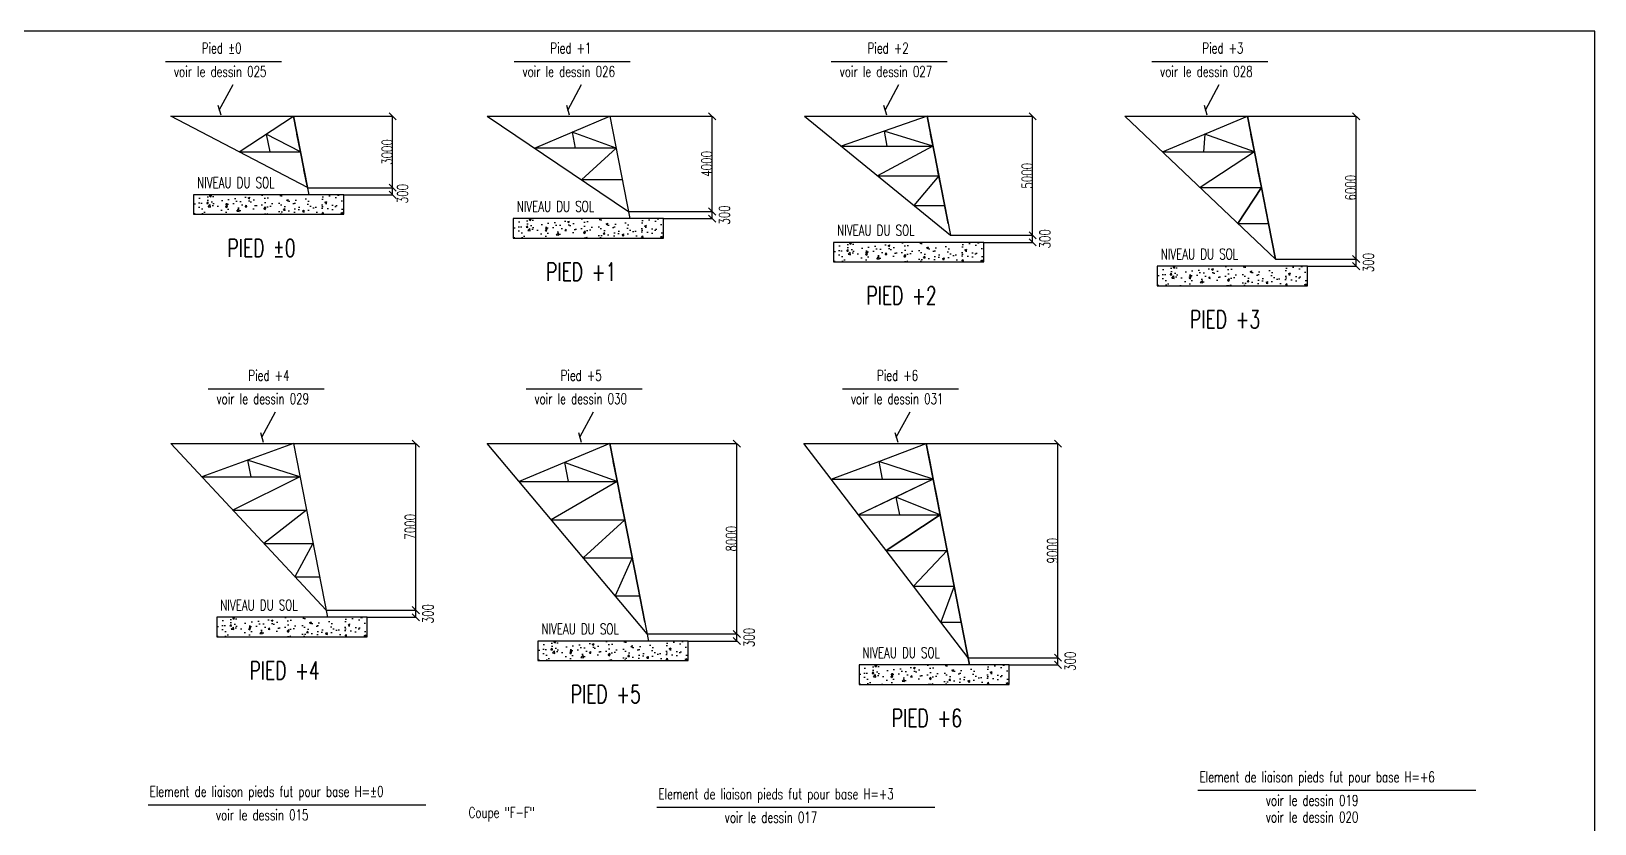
# Model space of a CAD drawing. Header units: millimetres. Extents: x 3750 to 125400, y -103 to 85997.
# Drawn here: x 59694 to 125400, y 52692 to 85997 of the extents above; entities that cross this region are included whole.
import ezdxf

# ---------------------------------------------------------------- set-up
doc = ezdxf.new("R2010")
doc.units = ezdxf.units.MM
doc.header["$LTSCALE"] = 1500
doc.linetypes.add('TRATTEGGIATA', pattern=[19.05, 12.7, -6.35])
for name, color, linetype in [('LM', 7, 'Continuous'), ('LS', 7, 'Continuous'), ('REDUNDANT', 6, 'TRATTEGGIATA')]:
    doc.layers.add(name, color=color, linetype=linetype)
doc.styles.add('RD', font='ROMAND8.SHX', dxfattribs={"width": 0.7})
doc.styles.add('RS', font='ROMANS8.shx', dxfattribs={"width": 0.7})
doc.styles.add('S00', font='romans', dxfattribs={"width": 0.8})
doc.dimstyles.new('KIT', dxfattribs={"dimtxt": 40, "dimasz": 20, "dimexe": 1.25, "dimexo": 20, "dimgap": 10, "dimtad": 3, "dimdec": 1, "dimdsep": 46, "dimtxsty": 'S00', "dimblk": 'OBLIQUE', "dimcen": 2.5, "dimclrd": 256, "dimclre": 256, "dimclrt": 256, "dimaunit": 1, "dimadec": 1, "dimazin": 0, "dimtfac": 1, "dimtdec": 1, "dimtmove": 0, "dimatfit": 3, "dimldrblk": 'OBLIQUE', "dimfxl": 1, "dimlwd": -1, "dimlwe": -1, "dimarcsym": 0})
doc.dimstyles.new('TRATTO', dxfattribs={"dimscale": 0, "dimtxt": 450, "dimasz": 300, "dimexe": 0, "dimexo": 0.06, "dimgap": 5, "dimtad": 1, "dimdec": 0, "dimzin": 0, "dimdsep": 46, "dimtxsty": 'RS', "dimblk1": 'OBLIQUE', "dimblk2": 'OBLIQUE', "dimsah": 1, "dimcen": 0.09, "dimclrd": 2, "dimclre": 2, "dimclrt": 7, "dimadec": 0, "dimazin": 0, "dimtfac": 1, "dimtdec": 0, "dimtix": 1, "dimtmove": 2, "dimatfit": 3, "dimfxl": 1, "dimtolj": 1, "dimtzin": 0, "dimarcsym": 0})

# ---------------------------------------------------------------- blocks, each defined once
blk = doc.blocks.new('_OBLIQUE')
at = {"color": 0, "linetype": 'ByBlock'}
blk.add_line((-0.5, -0.5), (0.5, 0.5), dxfattribs=at)
blk = doc.blocks.new('*D27')
at = {"layer": 'DEFPOINTS', "color": 0, "transparency": 16777216}
for p in [(71296, 79424), (72833, 79124), (74880, 79424)]:
    blk.add_point(p, dxfattribs=at)
at = {"layer": 'LM', "color": 2, "lineweight": -2, "transparency": 16777216}
for p, q in [((71296, 79424), (74880, 79424)), ((72833, 79124), (74880, 79124)), ((74880, 79124), (74880, 79424))]:
    blk.add_line(p, q, dxfattribs=at)
at = {"layer": 'LM', "color": 2, "lineweight": -2, "transparency": 16777216, "xscale": 300, "yscale": 300, "zscale": 300}
for p, rotation in [((74880, 79424), 90), ((74880, 79124), 270)]:
    blk.add_blockref('_OBLIQUE', p, dxfattribs=dict(at, rotation=rotation))
at = {"layer": 'LM', "color": 7, "transparency": 16777216, "insert": (75301, 79172), "char_height": 450, "attachment_point": 5, "rotation": 90, "style": 'RS'}
blk.add_mtext('\\A1;300', dxfattribs=at)
blk = doc.blocks.new('*D26')
at = {"color": 2, "lineweight": -2, "transparency": 16777216}
for p, q in [((70708, 82424), (74880, 82424)), ((74880, 79424), (74880, 82424)), ((71296, 79424), (74880, 79424))]:
    blk.add_line(p, q, dxfattribs=at)
at = {"layer": 'DEFPOINTS', "color": 0, "transparency": 16777216}
for p in [(70708, 82424), (74880, 82424), (71296, 79424)]:
    blk.add_point(p, dxfattribs=at)
at = {"color": 2, "lineweight": -2, "transparency": 16777216, "xscale": 300, "yscale": 300, "zscale": 300}
for p, rotation in [((74880, 82424), 90), ((74880, 79424), 270)]:
    blk.add_blockref('_OBLIQUE', p, dxfattribs=dict(at, rotation=rotation))
at = {"color": 7, "transparency": 16777216, "insert": (74650, 80924), "char_height": 450, "attachment_point": 5, "rotation": 90, "style": 'RS'}
blk.add_mtext('\\A1;3000', dxfattribs=at)
blk = doc.blocks.new('*D29')
at = {"layer": 'DEFPOINTS', "color": 0, "transparency": 16777216}
for p in [(84791, 78424), (88312, 78424), (86265, 78124)]:
    blk.add_point(p, dxfattribs=at)
at = {"layer": 'LM', "color": 2, "lineweight": -2, "transparency": 16777216}
for p, q in [((84791, 78424), (88312, 78424)), ((88312, 78124), (88312, 78424)), ((86265, 78124), (88312, 78124))]:
    blk.add_line(p, q, dxfattribs=at)
at = {"layer": 'LM', "color": 2, "lineweight": -2, "transparency": 16777216, "xscale": 300, "yscale": 300, "zscale": 300}
for p, rotation in [((88312, 78424), 90), ((88312, 78124), 270)]:
    blk.add_blockref('_OBLIQUE', p, dxfattribs=dict(at, rotation=rotation))
at = {"layer": 'LM', "color": 7, "transparency": 16777216, "insert": (88827, 78274), "char_height": 450, "attachment_point": 5, "rotation": 90, "style": 'RS'}
blk.add_mtext('\\A1;300', dxfattribs=at)
blk = doc.blocks.new('*D28')
at = {"color": 2, "lineweight": -2, "transparency": 16777216}
for p, q in [((84007, 82424), (88312, 82424)), ((88312, 78424), (88312, 82424)), ((84791, 78424), (88312, 78424))]:
    blk.add_line(p, q, dxfattribs=at)
at = {"layer": 'DEFPOINTS', "color": 0, "transparency": 16777216}
for p in [(84007, 82424), (88312, 82424), (84791, 78424)]:
    blk.add_point(p, dxfattribs=at)
at = {"color": 2, "lineweight": -2, "transparency": 16777216, "xscale": 300, "yscale": 300, "zscale": 300}
for p, rotation in [((88312, 82424), 90), ((88312, 78424), 270)]:
    blk.add_blockref('_OBLIQUE', p, dxfattribs=dict(at, rotation=rotation))
at = {"color": 7, "transparency": 16777216, "insert": (88082, 80424), "char_height": 450, "attachment_point": 5, "rotation": 90, "style": 'RS'}
blk.add_mtext('\\A1;4000', dxfattribs=at)
blk = doc.blocks.new('*D31')
at = {"layer": 'DEFPOINTS', "color": 0, "transparency": 16777216}
for p in [(98319, 77424), (99730, 77124), (101777, 77424)]:
    blk.add_point(p, dxfattribs=at)
at = {"layer": 'LM', "color": 2, "lineweight": -2, "transparency": 16777216}
for p, q in [((98319, 77424), (101777, 77424)), ((99730, 77124), (101777, 77124)), ((101777, 77124), (101777, 77424))]:
    blk.add_line(p, q, dxfattribs=at)
at = {"layer": 'LM', "color": 2, "lineweight": -2, "transparency": 16777216, "xscale": 300, "yscale": 300, "zscale": 300}
for p, rotation in [((101777, 77424), 90), ((101777, 77124), 270)]:
    blk.add_blockref('_OBLIQUE', p, dxfattribs=dict(at, rotation=rotation))
at = {"layer": 'LM', "color": 7, "transparency": 16777216, "insert": (102292, 77274), "char_height": 450, "attachment_point": 5, "rotation": 90, "style": 'RS'}
blk.add_mtext('\\A1;300', dxfattribs=at)
blk = doc.blocks.new('*D30')
at = {"color": 2, "lineweight": -2, "transparency": 16777216}
for p, q in [((97339, 82424), (101777, 82424)), ((101777, 77424), (101777, 82424)), ((98319, 77424), (101777, 77424))]:
    blk.add_line(p, q, dxfattribs=at)
at = {"layer": 'DEFPOINTS', "color": 0, "transparency": 16777216}
for p in [(97339, 82424), (101777, 82424), (98319, 77424)]:
    blk.add_point(p, dxfattribs=at)
at = {"color": 2, "lineweight": -2, "transparency": 16777216, "xscale": 300, "yscale": 300, "zscale": 300}
for p, rotation in [((101777, 82424), 90), ((101777, 77424), 270)]:
    blk.add_blockref('_OBLIQUE', p, dxfattribs=dict(at, rotation=rotation))
at = {"color": 7, "transparency": 16777216, "insert": (101547, 79924), "char_height": 450, "attachment_point": 5, "rotation": 90, "style": 'RS'}
blk.add_mtext('\\A1;5000', dxfattribs=at)
blk = doc.blocks.new('*D33')
at = {"layer": 'DEFPOINTS', "color": 0, "transparency": 16777216}
for p in [(111980, 76424), (115376, 76424), (113329, 76124)]:
    blk.add_point(p, dxfattribs=at)
at = {"layer": 'LM', "color": 2, "lineweight": -2, "transparency": 16777216}
for p, q in [((111980, 76424), (115376, 76424)), ((115376, 76124), (115376, 76424)), ((113329, 76124), (115376, 76124))]:
    blk.add_line(p, q, dxfattribs=at)
at = {"layer": 'LM', "color": 2, "lineweight": -2, "transparency": 16777216, "xscale": 300, "yscale": 300, "zscale": 300}
for p, rotation in [((115376, 76424), 90), ((115376, 76124), 270)]:
    blk.add_blockref('_OBLIQUE', p, dxfattribs=dict(at, rotation=rotation))
at = {"layer": 'LM', "color": 7, "transparency": 16777216, "insert": (115890, 76274), "char_height": 450, "attachment_point": 5, "rotation": 90, "style": 'RS'}
blk.add_mtext('\\A1;300', dxfattribs=at)
blk = doc.blocks.new('*D32')
at = {"color": 2, "lineweight": -2, "transparency": 16777216}
for p, q in [((110804, 82424), (115376, 82424)), ((115376, 76424), (115376, 82424)), ((111980, 76424), (115376, 76424))]:
    blk.add_line(p, q, dxfattribs=at)
at = {"layer": 'DEFPOINTS', "color": 0, "transparency": 16777216}
for p in [(110804, 82424), (115376, 82424), (111980, 76424)]:
    blk.add_point(p, dxfattribs=at)
at = {"color": 2, "lineweight": -2, "transparency": 16777216, "xscale": 300, "yscale": 300, "zscale": 300}
for p, rotation in [((115376, 82424), 90), ((115376, 76424), 270)]:
    blk.add_blockref('_OBLIQUE', p, dxfattribs=dict(at, rotation=rotation))
at = {"color": 7, "transparency": 16777216, "insert": (115146, 79424), "char_height": 450, "attachment_point": 5, "rotation": 90, "style": 'RS'}
blk.add_mtext('\\A1;6000', dxfattribs=at)
blk = doc.blocks.new('*D35')
at = {"layer": 'DEFPOINTS', "color": 0, "transparency": 16777216}
for p in [(72080, 61669), (73806, 61369), (75853, 61669)]:
    blk.add_point(p, dxfattribs=at)
at = {"layer": 'LM', "color": 2, "lineweight": -2, "transparency": 16777216}
for p, q in [((72080, 61669), (75853, 61669)), ((73806, 61369), (75853, 61369)), ((75853, 61369), (75853, 61669))]:
    blk.add_line(p, q, dxfattribs=at)
at = {"layer": 'LM', "color": 2, "lineweight": -2, "transparency": 16777216, "xscale": 300, "yscale": 300, "zscale": 300}
for p, rotation in [((75853, 61669), 90), ((75853, 61369), 270)]:
    blk.add_blockref('_OBLIQUE', p, dxfattribs=dict(at, rotation=rotation))
at = {"layer": 'LM', "color": 7, "transparency": 16777216, "insert": (76367, 61519), "char_height": 450, "attachment_point": 5, "rotation": 90, "style": 'RS'}
blk.add_mtext('\\A1;300', dxfattribs=at)
blk = doc.blocks.new('*D34')
at = {"color": 2, "lineweight": -2, "transparency": 16777216}
for p, q in [((70708, 68669), (75853, 68669)), ((75853, 61669), (75853, 68669)), ((72080, 61669), (75853, 61669))]:
    blk.add_line(p, q, dxfattribs=at)
at = {"layer": 'DEFPOINTS', "color": 0, "transparency": 16777216}
for p in [(70708, 68669), (75853, 68669), (72080, 61669)]:
    blk.add_point(p, dxfattribs=at)
at = {"color": 2, "lineweight": -2, "transparency": 16777216, "xscale": 300, "yscale": 300, "zscale": 300}
for p, rotation in [((75853, 68669), 90), ((75853, 61669), 270)]:
    blk.add_blockref('_OBLIQUE', p, dxfattribs=dict(at, rotation=rotation))
at = {"color": 7, "transparency": 16777216, "insert": (75623, 65169), "char_height": 450, "attachment_point": 5, "rotation": 90, "style": 'RS'}
blk.add_mtext('\\A1;7000', dxfattribs=at)
blk = doc.blocks.new('*D37')
at = {"layer": 'DEFPOINTS', "color": 0, "transparency": 16777216}
for p in [(85576, 60669), (89348, 60669), (87301, 60369)]:
    blk.add_point(p, dxfattribs=at)
at = {"layer": 'LM', "color": 2, "lineweight": -2, "transparency": 16777216}
for p, q in [((85576, 60669), (89348, 60669)), ((89348, 60369), (89348, 60669)), ((87301, 60369), (89348, 60369))]:
    blk.add_line(p, q, dxfattribs=at)
at = {"layer": 'LM', "color": 2, "lineweight": -2, "transparency": 16777216, "xscale": 300, "yscale": 300, "zscale": 300}
for p, rotation in [((89348, 60669), 90), ((89348, 60369), 270)]:
    blk.add_blockref('_OBLIQUE', p, dxfattribs=dict(at, rotation=rotation))
at = {"layer": 'LM', "color": 7, "transparency": 16777216, "insert": (89863, 60519), "char_height": 450, "attachment_point": 5, "rotation": 90, "style": 'RS'}
blk.add_mtext('\\A1;300', dxfattribs=at)
blk = doc.blocks.new('*D36')
at = {"color": 2, "lineweight": -2, "transparency": 16777216}
for p, q in [((84007, 68669), (89348, 68669)), ((89348, 60669), (89348, 68669)), ((85576, 60669), (89348, 60669))]:
    blk.add_line(p, q, dxfattribs=at)
at = {"layer": 'DEFPOINTS', "color": 0, "transparency": 16777216}
for p in [(84007, 68669), (89348, 68669), (85576, 60669)]:
    blk.add_point(p, dxfattribs=at)
at = {"color": 2, "lineweight": -2, "transparency": 16777216, "xscale": 300, "yscale": 300, "zscale": 300}
for p, rotation in [((89348, 68669), 90), ((89348, 60669), 270)]:
    blk.add_blockref('_OBLIQUE', p, dxfattribs=dict(at, rotation=rotation))
at = {"color": 7, "transparency": 16777216, "insert": (89118, 64669), "char_height": 450, "attachment_point": 5, "rotation": 90, "style": 'RS'}
blk.add_mtext('\\A1;8000', dxfattribs=at)
blk = doc.blocks.new('*D39')
at = {"layer": 'DEFPOINTS', "color": 0, "transparency": 16777216}
for p in [(99071, 59669), (100796, 59369), (102843, 59669)]:
    blk.add_point(p, dxfattribs=at)
at = {"layer": 'LM', "color": 2, "lineweight": -2, "transparency": 16777216}
for p, q in [((99071, 59669), (102843, 59669)), ((100796, 59369), (102843, 59369)), ((102843, 59369), (102843, 59669))]:
    blk.add_line(p, q, dxfattribs=at)
at = {"layer": 'LM', "color": 2, "lineweight": -2, "transparency": 16777216, "xscale": 300, "yscale": 300, "zscale": 300}
for p, rotation in [((102843, 59669), 90), ((102843, 59369), 270)]:
    blk.add_blockref('_OBLIQUE', p, dxfattribs=dict(at, rotation=rotation))
at = {"layer": 'LM', "color": 7, "transparency": 16777216, "insert": (103358, 59519), "char_height": 450, "attachment_point": 5, "rotation": 90, "style": 'RS'}
blk.add_mtext('\\A1;300', dxfattribs=at)
blk = doc.blocks.new('*D38')
at = {"color": 2, "lineweight": -2, "transparency": 16777216}
for p, q in [((97306, 68669), (102843, 68669)), ((102843, 59669), (102843, 68669)), ((99071, 59669), (102843, 59669))]:
    blk.add_line(p, q, dxfattribs=at)
at = {"layer": 'DEFPOINTS', "color": 0, "transparency": 16777216}
for p in [(97306, 68669), (102843, 68669), (99071, 59669)]:
    blk.add_point(p, dxfattribs=at)
at = {"color": 2, "lineweight": -2, "transparency": 16777216, "xscale": 300, "yscale": 300, "zscale": 300}
for p, rotation in [((102843, 68669), 90), ((102843, 59669), 270)]:
    blk.add_blockref('_OBLIQUE', p, dxfattribs=dict(at, rotation=rotation))
at = {"color": 7, "transparency": 16777216, "insert": (102613, 64169), "char_height": 450, "attachment_point": 5, "rotation": 90, "style": 'RS'}
blk.add_mtext('\\A1;9000', dxfattribs=at)

msp = doc.modelspace()

# ---------------------------------------------------------------- hatches: boundary and pattern name
at = {"layer": 'LS'}
h = msp.add_hatch(dxfattribs=at)
h.set_pattern_fill('AR-CONC', color=3, scale=112.501668, style=0)
h.set_pattern_definition([(50, (-323185.8, 7997.9), (806.9297, -70.5972), [84.3763, -928.1388]), (355, (-323185.8, 7997.9), (-156.0976, 846.2287), [67.501, -742.511]), (100.4514, (-323118.6, 7992), (650.8327, 775.631), [71.7088, -788.7966]), (46.1842, (-323185.8, 8222.9), (1200.664, -186.2117), [126.5644, -1392.208]), (96.6356, (-323085.8, 8207.4), (1051.511, 1095.899), [107.563, -1183.1947]), (351.1842, (-323185.8, 8222.9), (1051.5103, 1095.8997), [101.2515, -1113.7665]), (21, (-323073.3, 8166.6), (671.5304, -452.953), [84.3763, -928.1388]), (326, (-323073.3, 8166.6), (273.7338, 815.8059), [67.501, -742.511]), (71.4514, (-323017.35, 8128.9), (945.2645, 362.8522), [71.7088, -788.7966]), (37.5, (-323185.8, 7997.87), (13.68004, 374.51114), [0, -733.5109, 0, -753.7612, 0, -745.32355]), (7.5, (-323185.8, 7997.87), (295.9576, 443.71976), [0, -429.75637, 0, -716.63563, 0, -284.0667]), (327.5, (-323436.7, 7997.87), (600.55915, -25.3746), [0, -281.25417, 0, -877.513, 0, -1164.39227]), (317.5, (-323549.2, 7997.87), (656.0942, 112.6198), [0, -365.6304, 0, -582.75864, 0, -826.8873])])
h.paths.add_polyline_path([(66517, 79124.4), (66517, 78304.4), (72833.1, 78304.4), (72833.1, 79124.4)])
h = msp.add_hatch(dxfattribs=at)
h.set_pattern_fill('AR-CONC', color=3, scale=112.501668, style=0)
h.set_pattern_definition([(50, (-309753.8, 6997.9), (806.9297, -70.5972), [84.3763, -928.1388]), (355, (-309753.8, 6997.9), (-156.0976, 846.2287), [67.501, -742.511]), (100.4514, (-309686.6, 6992), (650.8327, 775.631), [71.7088, -788.7966]), (46.1842, (-309753.8, 7222.9), (1200.664, -186.2117), [126.5644, -1392.208]), (96.6356, (-309653.8, 7207.4), (1051.511, 1095.899), [107.563, -1183.1947]), (351.1842, (-309753.8, 7222.9), (1051.5103, 1095.8997), [101.2515, -1113.7665]), (21, (-309641.3, 7166.6), (671.5304, -452.953), [84.3763, -928.1388]), (326, (-309641.3, 7166.6), (273.7338, 815.8059), [67.501, -742.511]), (71.4514, (-309585.36, 7128.9), (945.2645, 362.8522), [71.7088, -788.7966]), (37.5, (-309753.82, 6997.87), (13.68004, 374.51114), [0, -733.5109, 0, -753.7612, 0, -745.32355]), (7.5, (-309753.82, 6997.87), (295.9576, 443.71976), [0, -429.75637, 0, -716.63563, 0, -284.0667]), (327.5, (-310004.7, 6997.87), (600.55915, -25.3746), [0, -281.25417, 0, -877.513, 0, -1164.39227]), (317.5, (-310117.2, 6997.87), (656.0942, 112.6198), [0, -365.6304, 0, -582.75864, 0, -826.8873])])
h.paths.add_polyline_path([(79949, 78124.4), (79949, 77304.4), (86265.1, 77304.4), (86265.1, 78124.4)])
h = msp.add_hatch(dxfattribs=at)
h.set_pattern_fill('AR-CONC', color=3, scale=112.501668, style=0)
h.set_pattern_definition([(50, (-296288.7, 5997.9), (806.9297, -70.5972), [84.3763, -928.1388]), (355, (-296288.7, 5997.9), (-156.0976, 846.2287), [67.501, -742.511]), (100.4514, (-296221.4, 5992), (650.8327, 775.631), [71.7088, -788.7966]), (46.1842, (-296288.7, 6222.9), (1200.664, -186.2117), [126.5644, -1392.208]), (96.6356, (-296188.6, 6207.4), (1051.511, 1095.899), [107.563, -1183.1947]), (351.1842, (-296288.7, 6222.9), (1051.5103, 1095.8997), [101.2515, -1113.7665]), (21, (-296176.17, 6166.6), (671.5304, -452.953), [84.3763, -928.1388]), (326, (-296176.2, 6166.6), (273.7338, 815.8059), [67.501, -742.511]), (71.4514, (-296120.2, 6128.9), (945.2645, 362.8522), [71.7088, -788.7966]), (37.5, (-296288.67, 5997.87), (13.68004, 374.51114), [0, -733.5109, 0, -753.7612, 0, -745.32355]), (7.5, (-296288.67, 5997.87), (295.9576, 443.71976), [0, -429.75637, 0, -716.63563, 0, -284.0667]), (327.5, (-296539.55, 5997.87), (600.55915, -25.3746), [0, -281.25417, 0, -877.513, 0, -1164.39227]), (317.5, (-296652.05, 5997.87), (656.0942, 112.6198), [0, -365.6304, 0, -582.75864, 0, -826.8873])])
h.paths.add_polyline_path([(93414.1, 77124.4), (93414.1, 76304.4), (99730.2, 76304.4), (99730.2, 77124.4)])
h = msp.add_hatch(dxfattribs=at)
h.set_pattern_fill('AR-CONC', color=3, scale=112.501668, style=0)
h.set_pattern_definition([(50, (-282690.35, 4997.9), (806.9297, -70.5972), [84.3763, -928.1388]), (355, (-282690.35, 4997.9), (-156.0976, 846.2287), [67.501, -742.511]), (100.4514, (-282623.1, 4992), (650.8327, 775.631), [71.7088, -788.7966]), (46.1842, (-282690.4, 5222.9), (1200.664, -186.2117), [126.5644, -1392.208]), (96.6356, (-282590.3, 5207.4), (1051.511, 1095.899), [107.563, -1183.1947]), (351.1842, (-282690.4, 5222.9), (1051.5103, 1095.8997), [101.2515, -1113.7665]), (21, (-282577.85, 5166.6), (671.5304, -452.953), [84.3763, -928.1388]), (326, (-282577.85, 5166.6), (273.7338, 815.8059), [67.501, -742.511]), (71.4514, (-282521.9, 5128.9), (945.2645, 362.8522), [71.7088, -788.7966]), (37.5, (-282690.35, 4997.87), (13.68004, 374.51114), [0, -733.5109, 0, -753.7612, 0, -745.32355]), (7.5, (-282690.35, 4997.87), (295.9576, 443.71976), [0, -429.75637, 0, -716.63563, 0, -284.0667]), (327.5, (-282941.23, 4997.87), (600.55915, -25.3746), [0, -281.25417, 0, -877.513, 0, -1164.39227]), (317.5, (-283053.73, 4997.87), (656.0942, 112.6198), [0, -365.6304, 0, -582.75864, 0, -826.8873])])
h.paths.add_polyline_path([(107012.5, 76124.4), (107012.5, 75304.4), (113328.6, 75304.4), (113328.6, 76124.4)])
h = msp.add_hatch(dxfattribs=at)
h.set_pattern_fill('AR-CONC', color=3, scale=112.501668, style=0)
h.set_pattern_definition([(50, (-322213.36, -9757.1), (806.9297, -70.5972), [84.3763, -928.1388]), (355, (-322213.4, -9757.1), (-156.0976, 846.2287), [67.501, -742.511]), (100.4514, (-322146.1, -9763), (650.8327, 775.631), [71.7088, -788.7966]), (46.1842, (-322213.4, -9532.1), (1200.664, -186.2117), [126.5644, -1392.208]), (96.6356, (-322113.3, -9547.6), (1051.511, 1095.899), [107.563, -1183.1947]), (351.1842, (-322213.4, -9532.1), (1051.5103, 1095.8997), [101.2515, -1113.7665]), (21, (-322100.86, -9588.35), (671.5304, -452.953), [84.3763, -928.1388]), (326, (-322100.86, -9588.35), (273.7338, 815.8059), [67.501, -742.511]), (71.4514, (-322044.9, -9626.1), (945.2645, 362.8522), [71.7088, -788.7966]), (37.5, (-322213.36, -9757.1), (13.68004, 374.51114), [0, -733.5109, 0, -753.7612, 0, -745.32355]), (7.5, (-322213.36, -9757.1), (295.9576, 443.71976), [0, -429.75637, 0, -716.63563, 0, -284.0667]), (327.5, (-322464.24, -9757.1), (600.55915, -25.3746), [0, -281.25417, 0, -877.513, 0, -1164.39227]), (317.5, (-322576.74, -9757.1), (656.0942, 112.6198), [0, -365.6304, 0, -582.75864, 0, -826.8873])])
h.paths.add_polyline_path([(67489.4, 61369.4), (67489.4, 60549.4), (73805.5, 60549.4), (73805.5, 61369.4)])
h = msp.add_hatch(dxfattribs=at)
h.set_pattern_fill('AR-CONC', color=3, scale=112.501668, style=0)
h.set_pattern_definition([(50, (-308717.5, -10757.1), (806.9297, -70.5972), [84.3763, -928.1388]), (355, (-308717.5, -10757.1), (-156.0976, 846.2287), [67.501, -742.511]), (100.4514, (-308650.2, -10763), (650.8327, 775.631), [71.7088, -788.7966]), (46.1842, (-308717.5, -10532.1), (1200.664, -186.2117), [126.5644, -1392.208]), (96.6356, (-308617.4, -10547.6), (1051.511, 1095.899), [107.563, -1183.1947]), (351.1842, (-308717.5, -10532.1), (1051.5103, 1095.8997), [101.2515, -1113.7665]), (21, (-308605, -10588.35), (671.5304, -452.953), [84.3763, -928.1388]), (326, (-308605, -10588.35), (273.7338, 815.8059), [67.501, -742.511]), (71.4514, (-308549, -10626.1), (945.2645, 362.8522), [71.7088, -788.7966]), (37.5, (-308717.47, -10757.1), (13.68004, 374.51114), [0, -733.5109, 0, -753.7612, 0, -745.32355]), (7.5, (-308717.47, -10757.1), (295.9576, 443.71976), [0, -429.75637, 0, -716.63563, 0, -284.0667]), (327.5, (-308968.35, -10757.1), (600.55915, -25.3746), [0, -281.25417, 0, -877.513, 0, -1164.39227]), (317.5, (-309080.85, -10757.1), (656.0942, 112.6198), [0, -365.6304, 0, -582.75864, 0, -826.8873])])
h.paths.add_polyline_path([(80985.3, 60369.4), (80985.3, 59549.4), (87301.4, 59549.4), (87301.4, 60369.4)])
h = msp.add_hatch(dxfattribs=at)
h.set_pattern_fill('AR-CONC', color=3, scale=112.501668, style=0)
h.set_pattern_definition([(50, (-295222.6, -11757.1), (806.9297, -70.5972), [84.3763, -928.1388]), (355, (-295222.6, -11757.1), (-156.0976, 846.2287), [67.501, -742.511]), (100.4514, (-295155.34, -11763), (650.8327, 775.631), [71.7088, -788.7966]), (46.1842, (-295222.6, -11532.1), (1200.664, -186.2117), [126.5644, -1392.208]), (96.6356, (-295122.5, -11547.6), (1051.511, 1095.899), [107.563, -1183.1947]), (351.1842, (-295222.6, -11532.1), (1051.5103, 1095.8997), [101.2515, -1113.7665]), (21, (-295110.1, -11588.35), (671.5304, -452.953), [84.3763, -928.1388]), (326, (-295110.1, -11588.35), (273.7338, 815.8059), [67.501, -742.511]), (71.4514, (-295054.1, -11626.1), (945.2645, 362.8522), [71.7088, -788.7966]), (37.5, (-295222.6, -11757.1), (13.68004, 374.51114), [0, -733.5109, 0, -753.7612, 0, -745.32355]), (7.5, (-295222.6, -11757.1), (295.9576, 443.71976), [0, -429.75637, 0, -716.63563, 0, -284.0667]), (327.5, (-295473.47, -11757.1), (600.55915, -25.3746), [0, -281.25417, 0, -877.513, 0, -1164.39227]), (317.5, (-295585.97, -11757.1), (656.0942, 112.6198), [0, -365.6304, 0, -582.75864, 0, -826.8873])])
h.paths.add_polyline_path([(94480.2, 59369.4), (94480.2, 58549.4), (100796.3, 58549.4), (100796.3, 59369.4)])

# ---------------------------------------------------------------- linework, layer by layer
at = {"layer": 'LS', "color": 8}
msp.add_lwpolyline([(3750, 85997.3), (3750, -102.7), (99150, -102.7), (99150, 11897.3), (125400, 11897.3), (125400, 85997.3), (3750, 85997.3)], close=True, dxfattribs=at)
at = {"layer": 'LS', "color": 3}
for points in [[(72833.1, 79124.4), (66517, 79124.4), (66517, 78304.4), (72833.1, 78304.4)], [(86265.1, 78124.4), (79949, 78124.4), (79949, 77304.4), (86265.1, 77304.4)], [(99730.2, 77124.4), (93414.1, 77124.4), (93414.1, 76304.4), (99730.2, 76304.4)], [(113328.6, 76124.4), (107012.5, 76124.4), (107012.5, 75304.4), (113328.6, 75304.4)], [(73805.5, 61369.4), (67489.4, 61369.4), (67489.4, 60549.4), (73805.5, 60549.4)], [(87301.4, 60369.4), (80985.3, 60369.4), (80985.3, 59549.4), (87301.4, 59549.4)], [(100796.3, 59369.4), (94480.2, 59369.4), (94480.2, 58549.4), (100796.3, 58549.4)]]:
    msp.add_lwpolyline(points, close=True, dxfattribs=at)
at = {"layer": 'REDUNDANT'}
for p, q in [((65335.3, 84728.6), (70211.3, 84728.6)), ((79984, 84728.6), (84859.9, 84728.6)), ((93316, 84728.6), (98191.9, 84728.6)), ((106781.1, 84728.6), (111657, 84728.6)), ((65561.1, 82424.4), (70708.1, 82424.4)), ((71296.1, 79424.4), (65561.1, 82424.4)), ((68428.6, 80924.4), (70708.1, 82424.4)), ((71002.1, 80924.4), (70708.1, 82424.4)), ((70708.1, 82424.4), (71002.1, 80924.4)), ((70708.1, 82424.4), (70855.1, 81674.4)), ((71002.1, 80924.4), (70708.1, 82424.4)), ((70708.1, 82424.4), (71002.1, 80924.4)), ((70708.1, 82424.4), (70855.1, 81674.4)), ((78859.9, 82424.4), (84006.9, 82424.4)), ((78859.9, 82424.4), (84790.9, 78424.4)), ((80836.9, 81091.1), (84006.9, 82424.4)), ((84006.9, 82424.4), (84849.7, 78124.4)), ((92191.9, 82424.4), (97338.9, 82424.4)), ((92191.9, 82424.4), (98318.9, 77424.4)), ((97338.9, 82424.4), (93723.7, 81174.4)), ((97632.9, 80924.4), (97338.9, 82424.4)), ((97338.9, 82424.4), (97632.9, 80924.4)), ((97338.9, 82424.4), (97485.9, 81674.4)), ((97632.9, 80924.4), (97338.9, 82424.4)), ((97338.9, 82424.4), (97632.9, 80924.4)), ((97338.9, 82424.4), (97485.9, 81674.4)), ((105657.1, 82424.4), (110804.1, 82424.4)), ((105657.1, 82424.4), (111980.1, 76424.4)), ((107237.8, 80924.4), (110804.1, 82424.4)), ((111098.1, 80924.4), (110804.1, 82424.4)), ((110804.1, 82424.4), (111098.1, 80924.4)), ((110804.1, 82424.4), (110951.1, 81674.4)), ((111098.1, 80924.4), (110804.1, 82424.4)), ((110804.1, 82424.4), (111098.1, 80924.4)), ((110804.1, 82424.4), (110951.1, 81674.4)), ((71002.1, 80924.4), (69568.3, 81674.4)), ((71002.1, 80924.4), (69568.3, 81674.4)), ((69568.3, 81674.4), (69715.3, 80924.4)), ((71002.1, 80924.4), (70855.1, 81674.4)), ((70855.1, 81674.4), (71002.1, 80924.4)), ((71002.1, 80924.4), (70855.1, 81674.4)), ((70855.1, 81674.4), (71002.1, 80924.4)), ((70855.1, 81674.4), (71002.1, 80924.4)), ((70855.1, 81674.4), (71002.1, 80924.4)), ((84268.3, 81091.1), (82421.9, 81757.7)), ((82421.9, 81757.7), (82552.6, 81091.1)), ((97583.9, 81174.4), (95531.3, 81799.4)), ((95531.3, 81799.4), (95653.8, 81174.4)), ((97632.9, 80924.4), (97485.9, 81674.4)), ((97485.9, 81674.4), (97632.9, 80924.4)), ((97632.9, 80924.4), (97485.9, 81674.4)), ((97485.9, 81674.4), (97632.9, 80924.4)), ((97485.9, 81674.4), (97632.9, 80924.4)), ((97485.9, 81674.4), (97632.9, 80924.4)), ((109021, 81674.4), (108954.1, 80924.4)), ((109021, 81674.4), (108954.1, 80924.4)), ((111098.1, 80924.4), (109021, 81674.4)), ((111098.1, 80924.4), (109021, 81674.4)), ((111098.1, 80924.4), (110951.1, 81674.4)), ((110951.1, 81674.4), (111098.1, 80924.4)), ((111098.1, 80924.4), (110951.1, 81674.4)), ((110951.1, 81674.4), (111098.1, 80924.4)), ((110951.1, 81674.4), (111098.1, 80924.4)), ((110951.1, 81674.4), (111098.1, 80924.4)), ((68428.6, 80924.4), (68858.1, 80924.4)), ((68428.6, 80924.4), (71002.1, 80924.4)), ((71296.1, 79424.4), (71002.1, 80924.4)), ((71002.1, 80924.4), (71296.1, 79424.4)), ((71002.1, 80924.4), (71002.1, 80924.4)), ((71002.1, 80924.4), (71002.1, 80924.4)), ((71002.1, 80924.4), (71149.1, 80174.4)), ((71296.1, 79424.4), (71002.1, 80924.4)), ((71002.1, 80924.4), (71296.1, 79424.4)), ((71002.1, 80924.4), (71002.1, 80924.4)), ((71002.1, 80924.4), (71002.1, 80924.4)), ((84268.3, 81091.1), (80836.9, 81091.1)), ((82813.9, 79757.7), (84268.3, 81091.1)), ((93723.7, 81174.4), (97583.9, 81174.4)), ((97583.9, 81174.4), (95255.4, 79924.4)), ((97926.9, 79424.4), (97632.9, 80924.4)), ((97632.9, 80924.4), (97926.9, 79424.4)), ((97632.9, 80924.4), (97632.9, 80924.4)), ((97632.9, 80924.4), (97632.9, 80924.4)), ((97632.9, 80924.4), (97779.9, 80174.4)), ((97926.9, 79424.4), (97632.9, 80924.4)), ((97632.9, 80924.4), (97926.9, 79424.4)), ((97632.9, 80924.4), (97632.9, 80924.4)), ((97632.9, 80924.4), (97632.9, 80924.4)), ((97632.9, 80924.4), (97779.9, 80174.4)), ((107237.8, 80924.4), (108954.1, 80924.4)), ((107237.8, 80924.4), (108954.1, 80924.4)), ((111098.1, 80924.4), (108819.1, 79424.4)), ((111098.1, 80924.4), (108819.1, 79424.4)), ((108954.1, 80924.4), (111098.1, 80924.4)), ((108954.1, 80924.4), (111098.1, 80924.4)), ((111392.1, 79424.4), (111098.1, 80924.4)), ((111098.1, 80924.4), (111392.1, 79424.4)), ((111098.1, 80924.4), (111098.1, 80924.4)), ((111098.1, 80924.4), (111098.1, 80924.4)), ((111098.1, 80924.4), (111245.1, 80174.4)), ((111392.1, 79424.4), (111098.1, 80924.4)), ((111098.1, 80924.4), (111392.1, 79424.4)), ((111098.1, 80924.4), (111098.1, 80924.4)), ((111098.1, 80924.4), (111098.1, 80924.4)), ((111098.1, 80924.4), (111245.1, 80174.4)), ((71296.1, 79424.4), (71149.1, 80174.4)), ((71149.1, 80174.4), (71296.1, 79424.4)), ((71296.1, 79424.4), (71149.1, 80174.4)), ((71149.1, 80174.4), (71296.1, 79424.4)), ((71149.1, 80174.4), (71296.1, 79424.4)), ((71149.1, 80174.4), (71354.9, 79124.4)), ((97926.9, 79424.4), (97779.9, 80174.4)), ((97779.9, 80174.4), (97926.9, 79424.4)), ((97926.9, 79424.4), (97779.9, 80174.4)), ((97779.9, 80174.4), (97926.9, 79424.4)), ((97779.9, 80174.4), (97926.9, 79424.4)), ((97779.9, 80174.4), (97926.9, 79424.4)), ((111392.1, 79424.4), (111245.1, 80174.4)), ((111245.1, 80174.4), (111392.1, 79424.4)), ((111392.1, 79424.4), (111245.1, 80174.4)), ((111245.1, 80174.4), (111392.1, 79424.4)), ((111245.1, 80174.4), (111392.1, 79424.4)), ((111245.1, 80174.4), (111392.1, 79424.4)), ((84529.6, 79757.7), (82813.9, 79757.7)), ((95255.4, 79924.4), (97828.9, 79924.4)), ((97828.9, 79924.4), (96787.2, 78674.4)), ((71296.1, 79424.4), (71296.1, 79424.4)), ((71296.1, 79424.4), (71296.1, 79424.4)), ((71296.1, 79424.4), (71296.1, 79424.4)), ((71296.1, 79424.4), (71296.1, 79424.4)), ((97926.9, 79424.4), (98220.9, 77924.4)), ((97926.9, 79424.4), (98220.9, 77924.4)), ((98220.9, 77924.4), (97926.9, 79424.4)), ((97926.9, 79424.4), (98220.9, 77924.4)), ((97926.9, 79424.4), (97926.9, 79424.4)), ((97926.9, 79424.4), (97926.9, 79424.4)), ((98220.9, 77924.4), (97926.9, 79424.4)), ((97926.9, 79424.4), (98318.9, 77424.4)), ((97926.9, 79424.4), (97926.9, 79424.4)), ((97926.9, 79424.4), (97926.9, 79424.4)), ((108819.1, 79424.4), (109677.1, 79424.4)), ((108819.1, 79424.4), (109677.1, 79424.4)), ((109677.1, 79424.4), (111392.1, 79424.4)), ((109677.1, 79424.4), (111392.1, 79424.4)), ((110399.3, 77924.4), (111392.1, 79424.4)), ((111392.1, 79424.4), (110399.3, 77924.4)), ((110399.3, 77924.4), (111392.1, 79424.4)), ((111392.1, 79424.4), (110399.3, 77924.4)), ((111392.1, 79424.4), (111686.1, 77924.4)), ((111392.1, 79424.4), (111686.1, 77924.4)), ((111686.1, 77924.4), (111392.1, 79424.4)), ((111392.1, 79424.4), (111686.1, 77924.4)), ((111392.1, 79424.4), (111392.1, 79424.4)), ((111392.1, 79424.4), (111392.1, 79424.4)), ((111686.1, 77924.4), (111392.1, 79424.4)), ((111392.1, 79424.4), (111686.1, 77924.4)), ((111392.1, 79424.4), (111392.1, 79424.4)), ((111392.1, 79424.4), (111392.1, 79424.4)), ((96787.2, 78674.4), (98073.9, 78674.4)), ((98220.9, 77924.4), (98220.9, 77924.4)), ((98220.9, 77924.4), (98220.9, 77924.4)), ((110399.3, 77924.4), (111686.1, 77924.4)), ((110399.3, 77924.4), (111686.1, 77924.4)), ((111686.1, 77924.4), (111686.1, 77924.4)), ((111686.1, 77924.4), (111980.1, 76424.4)), ((111686.1, 77924.4), (111686.1, 77924.4)), ((111686.1, 77924.4), (111980.1, 76424.4)), ((111980.1, 76424.4), (111686.1, 77924.4)), ((111686.1, 77924.4), (111980.1, 76424.4)), ((111980.1, 76424.4), (111686.1, 77924.4)), ((111686.1, 77924.4), (111980.1, 76424.4)), ((111980.1, 76424.4), (111980.1, 76424.4)), ((111980.1, 76424.4), (111980.1, 76424.4)), ((67124.9, 70973.6), (72000.8, 70973.6)), ((80487.7, 70973.6), (85363.6, 70973.6)), ((93786.5, 70973.6), (98662.4, 70973.6)), ((65561.1, 68669.4), (70708.1, 68669.4)), ((72080.1, 61669.4), (65561.1, 68669.4)), ((70708.1, 68669.4), (66864.9, 67269.4)), ((70708.1, 68669.4), (72138.9, 61369.4)), ((78859.9, 68669.4), (84006.9, 68669.4)), ((85575.9, 60669.4), (78859.9, 68669.4)), ((84006.9, 68669.4), (80203.1, 67069.4)), ((84300.9, 67169.4), (84006.9, 68669.4)), ((84006.9, 68669.4), (84300.9, 67169.4)), ((84006.9, 68669.4), (84153.9, 67919.4)), ((84300.9, 67169.4), (84006.9, 68669.4)), ((84006.9, 68669.4), (84300.9, 67169.4)), ((84006.9, 68669.4), (84153.9, 67919.4)), ((93310.8, 67169.4), (92158.8, 68669.4)), ((93310.8, 67169.4), (92158.8, 68669.4)), ((92158.8, 68669.4), (97305.8, 68669.4)), ((95307.8, 67919.4), (97305.8, 68669.4)), ((95307.8, 67919.4), (97305.8, 68669.4)), ((97599.8, 67169.4), (97305.8, 68669.4)), ((97305.8, 68669.4), (97599.8, 67169.4)), ((97305.8, 68669.4), (97452.8, 67919.4)), ((97599.8, 67169.4), (97305.8, 68669.4)), ((97305.8, 68669.4), (97599.8, 67169.4)), ((97305.8, 68669.4), (97452.8, 67919.4)), ((70982.5, 67269.4), (68786.5, 67969.4)), ((68786.5, 67969.4), (68923.7, 67269.4)), ((84320.5, 67069.4), (82105, 67869.4)), ((82105, 67869.4), (82261.8, 67069.4)), ((84300.9, 67169.4), (84153.9, 67919.4)), ((84153.9, 67919.4), (84300.9, 67169.4)), ((84300.9, 67169.4), (84153.9, 67919.4)), ((84153.9, 67919.4), (84300.9, 67169.4)), ((84153.9, 67919.4), (84300.9, 67169.4)), ((84153.9, 67919.4), (84300.9, 67169.4)), ((93310.8, 67169.4), (95307.8, 67919.4)), ((93310.8, 67169.4), (95307.8, 67919.4)), ((97599.8, 67169.4), (95307.8, 67919.4)), ((95307.8, 67919.4), (95455.8, 67169.4)), ((97599.8, 67169.4), (95307.8, 67919.4)), ((95307.8, 67919.4), (95455.8, 67169.4)), ((97599.8, 67169.4), (97452.8, 67919.4)), ((97452.8, 67919.4), (97599.8, 67169.4)), ((97599.8, 67169.4), (97452.8, 67919.4)), ((97452.8, 67919.4), (97599.8, 67169.4)), ((97452.8, 67919.4), (97599.8, 67169.4)), ((97452.8, 67919.4), (97599.8, 67169.4)), ((66864.9, 67269.4), (70982.5, 67269.4)), ((70982.5, 67269.4), (68168.7, 65869.4)), ((80203.1, 67069.4), (84320.5, 67069.4)), ((84320.5, 67069.4), (81546.3, 65469.4)), ((84594.9, 65669.4), (84300.9, 67169.4)), ((84300.9, 67169.4), (84594.9, 65669.4)), ((84300.9, 67169.4), (84300.9, 67169.4)), ((84300.9, 67169.4), (84300.9, 67169.4)), ((84300.9, 67169.4), (84447.9, 66419.4)), ((84594.9, 65669.4), (84300.9, 67169.4)), ((84300.9, 67169.4), (84594.9, 65669.4)), ((84300.9, 67169.4), (84300.9, 67169.4)), ((84300.9, 67169.4), (84300.9, 67169.4)), ((84300.9, 67169.4), (84447.9, 66419.4)), ((94462.8, 65669.4), (93310.8, 67169.4)), ((93310.8, 67169.4), (95455.8, 67169.4)), ((94462.8, 65669.4), (93310.8, 67169.4)), ((93310.8, 67169.4), (95455.8, 67169.4)), ((97599.8, 67169.4), (94462.8, 65669.4)), ((97599.8, 67169.4), (94462.8, 65669.4)), ((95455.8, 67169.4), (97599.8, 67169.4)), ((95455.8, 67169.4), (97599.8, 67169.4)), ((97599.8, 67169.4), (96031.8, 66419.4)), ((97599.8, 67169.4), (96031.8, 66419.4)), ((97893.8, 65669.4), (97599.8, 67169.4)), ((97599.8, 67169.4), (97893.8, 65669.4)), ((97599.8, 67169.4), (97599.8, 67169.4)), ((97599.8, 67169.4), (97599.8, 67169.4)), ((97599.8, 67169.4), (97746.8, 66419.4)), ((97893.8, 65669.4), (97599.8, 67169.4)), ((97599.8, 67169.4), (97893.8, 65669.4)), ((97599.8, 67169.4), (97599.8, 67169.4)), ((97599.8, 67169.4), (97599.8, 67169.4)), ((97599.8, 67169.4), (97746.8, 66419.4)), ((84594.9, 65669.4), (84447.9, 66419.4)), ((84447.9, 66419.4), (84594.9, 65669.4)), ((84594.9, 65669.4), (84447.9, 66419.4)), ((84447.9, 66419.4), (84594.9, 65669.4)), ((84447.9, 66419.4), (84594.9, 65669.4)), ((84447.9, 66419.4), (84594.9, 65669.4)), ((96031.8, 66419.4), (94462.8, 65669.4)), ((96031.8, 66419.4), (94462.8, 65669.4)), ((97893.8, 65669.4), (96031.8, 66419.4)), ((96031.8, 66419.4), (96178.8, 65669.4)), ((97893.8, 65669.4), (96031.8, 66419.4)), ((96031.8, 66419.4), (96178.8, 65669.4)), ((97893.8, 65669.4), (97746.8, 66419.4)), ((97746.8, 66419.4), (97893.8, 65669.4)), ((97893.8, 65669.4), (97746.8, 66419.4)), ((97746.8, 66419.4), (97893.8, 65669.4)), ((97746.8, 66419.4), (97893.8, 65669.4)), ((97746.8, 66419.4), (97893.8, 65669.4)), ((68168.7, 65869.4), (71256.9, 65869.4)), ((71256.9, 65869.4), (69472.5, 64469.4)), ((81546.3, 65469.4), (84634.1, 65469.4)), ((84634.1, 65469.4), (82889.5, 63869.4)), ((84594.9, 65669.4), (84888.9, 64169.4)), ((84594.9, 65669.4), (84888.9, 64169.4)), ((84888.9, 64169.4), (84594.9, 65669.4)), ((84594.9, 65669.4), (84888.9, 64169.4)), ((84594.9, 65669.4), (84594.9, 65669.4)), ((84594.9, 65669.4), (84594.9, 65669.4)), ((84888.9, 64169.4), (84594.9, 65669.4)), ((84594.9, 65669.4), (84888.9, 64169.4)), ((84594.9, 65669.4), (84594.9, 65669.4)), ((84594.9, 65669.4), (84594.9, 65669.4)), ((95614.8, 64169.4), (94462.8, 65669.4)), ((94462.8, 65669.4), (96178.8, 65669.4)), ((95614.8, 64169.4), (94462.8, 65669.4)), ((94462.8, 65669.4), (96178.8, 65669.4)), ((95614.8, 64169.4), (97893.8, 65669.4)), ((97893.8, 65669.4), (95614.8, 64169.4)), ((95614.8, 64169.4), (97893.8, 65669.4)), ((97893.8, 65669.4), (95614.8, 64169.4)), ((96178.8, 65669.4), (97893.8, 65669.4)), ((96178.8, 65669.4), (97893.8, 65669.4)), ((97893.8, 65669.4), (98187.8, 64169.4)), ((97893.8, 65669.4), (98187.8, 64169.4)), ((98187.8, 64169.4), (97893.8, 65669.4)), ((97893.8, 65669.4), (98187.8, 64169.4)), ((97893.8, 65669.4), (97893.8, 65669.4)), ((97893.8, 65669.4), (97893.8, 65669.4)), ((98187.8, 64169.4), (97893.8, 65669.4)), ((97893.8, 65669.4), (98187.8, 64169.4)), ((97893.8, 65669.4), (97893.8, 65669.4)), ((97893.8, 65669.4), (97893.8, 65669.4)), ((69472.5, 64469.4), (71531.3, 64469.4)), ((71531.3, 64469.4), (70776.3, 63069.4)), ((82889.5, 63869.4), (84947.7, 63869.4)), ((84947.7, 63869.4), (84232.7, 62269.4)), ((84888.9, 64169.4), (84888.9, 64169.4)), ((84888.9, 64169.4), (85182.9, 62669.4)), ((84888.9, 64169.4), (84888.9, 64169.4)), ((84888.9, 64169.4), (85182.9, 62669.4)), ((85182.9, 62669.4), (84888.9, 64169.4)), ((84888.9, 64169.4), (85182.9, 62669.4)), ((85182.9, 62669.4), (84888.9, 64169.4)), ((84888.9, 64169.4), (85182.9, 62669.4)), ((95614.8, 64169.4), (98187.8, 64169.4)), ((95614.8, 64169.4), (98187.8, 64169.4)), ((96766.8, 62669.4), (95614.8, 64169.4)), ((96766.8, 62669.4), (95614.8, 64169.4)), ((98187.8, 64169.4), (96766.8, 62669.4)), ((98187.8, 64169.4), (96766.8, 62669.4)), ((98187.8, 64169.4), (96766.8, 62669.4)), ((98187.8, 64169.4), (96766.8, 62669.4)), ((98187.8, 64169.4), (98187.8, 64169.4)), ((98187.8, 64169.4), (98481.8, 62669.4)), ((98187.8, 64169.4), (98187.8, 64169.4)), ((98187.8, 64169.4), (98481.8, 62669.4)), ((98481.8, 62669.4), (98187.8, 64169.4)), ((98187.8, 64169.4), (98481.8, 62669.4)), ((98481.8, 62669.4), (98187.8, 64169.4)), ((98187.8, 64169.4), (98481.8, 62669.4)), ((70776.3, 63069.4), (71805.7, 63069.4)), ((85182.9, 62669.4), (85182.9, 62669.4)), ((85182.9, 62669.4), (85477.9, 61169.4)), ((85182.9, 62669.4), (85182.9, 62669.4)), ((85182.9, 62669.4), (85477.9, 61169.4)), ((85477.9, 61169.4), (85182.9, 62669.4)), ((85182.9, 62669.4), (85477.9, 61169.4)), ((85477.9, 61169.4), (85182.9, 62669.4)), ((85182.9, 62669.4), (85634.9, 60369.4)), ((96766.8, 62669.4), (98481.8, 62669.4)), ((96766.8, 62669.4), (98481.8, 62669.4)), ((97918.8, 61169.4), (96766.8, 62669.4)), ((97918.8, 61169.4), (96766.8, 62669.4)), ((98481.8, 62669.4), (97918.8, 61169.4)), ((98481.8, 62669.4), (97918.8, 61169.4)), ((98481.8, 62669.4), (97918.8, 61169.4)), ((98481.8, 62669.4), (97918.8, 61169.4)), ((98481.8, 62669.4), (98481.8, 62669.4)), ((98481.8, 62669.4), (98776.8, 61169.4)), ((98481.8, 62669.4), (98481.8, 62669.4)), ((98481.8, 62669.4), (98776.8, 61169.4)), ((98776.8, 61169.4), (98481.8, 62669.4)), ((98481.8, 62669.4), (98776.8, 61169.4)), ((98776.8, 61169.4), (98481.8, 62669.4)), ((98481.8, 62669.4), (98776.8, 61169.4)), ((84232.7, 62269.4), (85261.6, 62269.4)), ((85477.9, 61169.4), (85477.9, 61169.4)), ((85477.9, 61169.4), (85477.9, 61169.4)), ((97918.8, 61169.4), (98776.8, 61169.4)), ((97918.8, 61169.4), (98776.8, 61169.4)), ((97918.8, 61169.4), (98776.8, 61169.4)), ((97918.8, 61169.4), (98776.8, 61169.4)), ((99070.8, 59669.4), (97918.8, 61169.4)), ((99070.8, 59669.4), (97918.8, 61169.4)), ((98776.8, 61169.4), (98776.8, 61169.4)), ((98776.8, 61169.4), (98776.8, 61169.4)), ((99129.6, 59369.4), (98776.8, 61169.4)), ((98776.8, 61169.4), (99129.6, 59369.4)), ((99129.6, 59369.4), (98776.8, 61169.4)), ((98776.8, 61169.4), (99129.6, 59369.4)), ((108724.7, 54095.4), (120400.6, 54095.4)), ((64600.7, 53486), (76276.6, 53486)), ((85984.5, 53382.7), (97660.4, 53382.7))]:
    msp.add_line(p, q, dxfattribs=at)

# ---------------------------------------------------------------- texts
at = {"layer": 'LS', "style": 'RS', "width": 0.7}
for s, p in [('Pied %%P0', (66858.3, 85065.3)), ('Pied +1', (81506.9, 85065.3)), ('Pied +2', (94838.9, 85065.3)), ('Pied +3', (108909, 85065.3)), ('voir le dessin 025', (65688.1, 84081.5)), ('voir le dessin 026', (80336.7, 84081.5)), ('voir le dessin 027', (93668.7, 84081.5)), ('voir le dessin 028', (107133.8, 84081.5)), ('Pied +4', (68817.7, 71310.3)), ('Pied +5', (81938.7, 71310.3)), ('Pied +6', (95237.6, 71310.3)), ('voir le dessin 029', (67477.6, 70326.5)), ('voir le dessin 030', (80840.4, 70326.5)), ('voir le dessin 031', (94139.3, 70326.5)), ('Element de liaison pieds fut pour base H=+6', (108793.5, 54432.1)), ('Element de liaison pieds fut pour base H=%%P0', (64669.5, 53822.7)), ('Element de liaison pieds fut pour base H=+3', (86053.4, 53719.4)), ('voir le dessin 019', (111577.4, 53448.3)), ('voir le dessin 015', (67453.4, 52838.9)), ('Coupe "F-F"', (78074.7, 52938.6)), ('voir le dessin 017', (88837.2, 52735.6)), ('voir le dessin 020', (111577.4, 52748.3))]:
    msp.add_text(s, height=450, dxfattribs=at).set_placement(p)
at = {"layer": 'LS', "color": 7, "style": 'RS', "width": 0.7}
for p in [(66665.9, 79408.7), (80097.9, 78408.7), (93563, 77408.7), (107161.4, 76408.7), (67638.4, 61653.8), (81134.2, 60653.8), (94629.1, 59653.8)]:
    msp.add_text('NIVEAU DU SOL', height=450, dxfattribs=at).set_placement(p)
at = {"layer": 'LS', "color": 3, "char_height": 750, "attachment_point": 5, "style": 'RD'}
for s, insert in [('PIED %%P0 ', (69369.9, 76890.4)), ('PIED +1', (82801.9, 75890.4)), ('PIED +2', (96267, 74890.4)), ('PIED +3', (109865.4, 73890.4)), ('PIED +4', (70342.4, 59135.4)), ('PIED +5', (83838.2, 58135.4)), ('PIED +6', (97333.1, 57135.4))]:
    msp.add_mtext(s, dxfattribs=dict(at, insert=insert))

# ---------------------------------------------------------------- dimensions: what is measured, and where the dimension line sits
for base, p1, p2, text, picture, middle in [((74880.1, 82424.4), (71296.1, 79424.4), (70708.1, 82424.4), '3000', '*D26', (74650.1, 80924.4)), ((88312.1, 82424.4), (84790.9, 78424.4), (84006.9, 82424.4), '4000', '*D28', (88082.1, 80424.4)), ((101777.2, 82424.4), (98318.9, 77424.4), (97338.9, 82424.4), '5000', '*D30', (101547.2, 79924.4)), ((115375.6, 82424.4), (111980.1, 76424.4), (110804.1, 82424.4), '6000', '*D32', (115145.6, 79424.4)), ((75852.6, 68669.4), (72080, 61669.4), (70708.1, 68669.4), '7000', '*D34', (75622.6, 65169.4)), ((89348.4, 68669.4), (85575.9, 60669.4), (84006.9, 68669.4), '8000', '*D36', (89118.4, 64669.4))]:
    dim = msp.add_linear_dim(base=base, p1=p1, p2=p2, angle=90, text=text, dimstyle='TRATTO', override={"dimscale": 1})
    dim.commit()
    dim.dimension.update_dxf_attribs({"geometry": picture, "text_midpoint": middle})
dim = msp.add_linear_dim(base=(102843.3, 68669.4), p1=(99070.8, 59669.4), p2=(97305.8, 68669.4), angle=90, dimstyle='TRATTO', override={"dimscale": 1})
dim.commit()
dim.dimension.update_dxf_attribs({"geometry": '*D38', "text_midpoint": (102613.3, 64169.4)})
at = {"layer": 'LM'}
for base, p1, p2, override, picture, middle in [((74880.1, 79424.4), (72833.1, 79124.4), (71296.1, 79424.4), {"dimscale": 1}, '*D27', (75300.9, 79172.2)), ((88312.1, 78424.4), (86265.1, 78124.4), (84790.9, 78424.4), {"dimscale": 1, "dimdec": 0}, '*D29', (88826.6, 78274.4)), ((101777.2, 77424.4), (99730.2, 77124.4), (98318.9, 77424.4), {"dimscale": 1, "dimdec": 0}, '*D31', (102291.8, 77274.4)), ((115375.6, 76424.4), (113328.6, 76124.4), (111980.1, 76424.4), {"dimscale": 1, "dimdec": 0}, '*D33', (115890.1, 76274.4)), ((75852.6, 61669.4), (73805.5, 61369.4), (72080, 61669.4), {"dimscale": 1, "dimdec": 0}, '*D35', (76367.1, 61519.4)), ((89348.4, 60669.4), (87301.4, 60369.4), (85575.9, 60669.4), {"dimscale": 1, "dimdec": 0}, '*D37', (89863, 60519.4)), ((102843.3, 59669.4), (100796.3, 59369.4), (99070.8, 59669.4), {"dimscale": 1, "dimdec": 0}, '*D39', (103357.9, 59519.4))]:
    dim = msp.add_linear_dim(base=base, p1=p1, p2=p2, angle=90, dimstyle='TRATTO', override=override, dxfattribs=at)
    dim.commit()
    dim.dimension.update_dxf_attribs({"geometry": picture, "text_midpoint": middle, "dimtype": 160})

# ---------------------------------------------------------------- leaders
at = {"layer": 'REDUNDANT'}
for points in [[(67594.9, 82687.8), (68173.3, 83764.5)], [(82243.5, 82687.8), (82821.9, 83764.5)], [(95575.5, 82687.8), (96153.9, 83764.5)], [(109040.7, 82687.8), (109619.1, 83764.5)], [(69384.5, 68932.8), (69962.9, 70009.5)], [(82747.2, 68932.8), (83325.6, 70009.5)], [(96046.1, 68932.8), (96624.5, 70009.5)]]:
    msp.add_leader(points, dimstyle='KIT', override={"dimasz": 300, "dimtad": 0}, dxfattribs=at)

doc.saveas('drawing.dxf')
